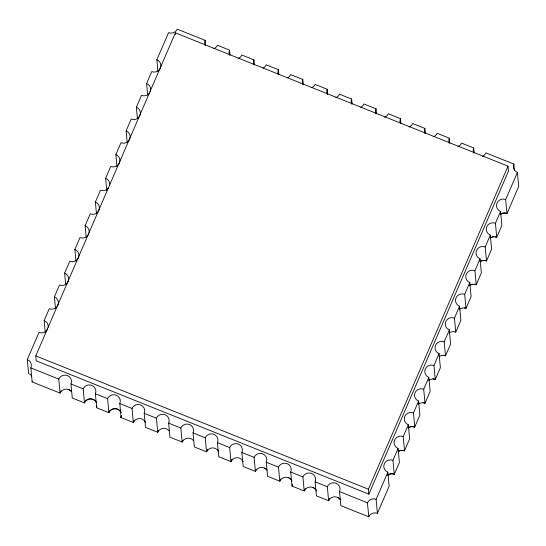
<?xml version="1.0" encoding="UTF-8"?>
<svg xmlns="http://www.w3.org/2000/svg" width="546" height="546" viewBox="0 0 546 546"><rect width="100%" height="100%" fill="white"/><g stroke="black" fill="none" stroke-linecap="round" stroke-linejoin="round"><path stroke-width="0.82" d="M145.543 422.461A6.62 6.409 -5.3 0 0 133.313 422.474L121.103 417.581L121.56 415.963L120.898 417.499A6.62 6.409 -5.3 0 0 121.349 415.881M31.791 376.269A6.62 6.409 -5.3 0 0 28.604 373.553L27.3 359.527L39.019 332.405A6.62 6.409 -5.3 0 0 47.686 328.924M45.216 332.111L44.144 320.557L49.27 308.702A6.62 6.409 -5.3 0 0 57.064 306.668M55.46 308.401L54.388 296.847L59.514 284.992A6.62 6.409 -5.3 0 0 68.182 281.511A6.62 6.409 -5.3 0 0 64.64 273.137L69.758 261.281A6.62 6.409 -5.3 0 0 78.426 257.801A6.62 6.409 -5.3 0 0 74.884 249.426L80.009 237.571A6.62 6.409 -5.3 0 0 88.67 234.091M86.2 237.271L85.128 225.716L90.254 213.868A6.62 6.409 -5.3 0 0 98.922 210.387A6.62 6.409 -5.3 0 0 95.379 202.013L100.498 190.158A6.62 6.409 -5.3 0 0 108.292 188.124M106.77 190.684L105.624 178.303L110.749 166.448A6.62 6.409 -5.3 0 0 119.41 162.967A6.62 6.409 -5.3 0 0 115.868 154.593L120.994 142.738A6.62 6.409 -5.3 0 0 129.661 139.257A6.62 6.409 -5.3 0 0 126.119 130.883L131.238 119.028A6.62 6.409 -5.3 0 0 139.906 115.547A6.62 6.409 -5.3 0 0 136.364 107.18L141.489 95.325A6.62 6.409 -5.3 0 0 146.553 95.318L148.055 94.478A6.62 6.409 -5.3 0 0 149.283 93.291M147.686 95.024L146.608 83.47L151.733 71.615A6.62 6.409 -5.3 0 0 160.401 68.134A6.62 6.409 -5.3 0 0 156.859 59.76L168.577 32.644A6.62 6.409 -5.3 0 0 177.245 29.163L205.166 40.356L205.624 45.304M35.763 355.89L175.375 32.856L508.019 166.175L508.476 171.13L368.864 494.157L36.22 360.838L35.763 355.89L368.407 489.209L368.864 494.157M61.077 390.779L60.067 393.12L32.146 381.927L30.842 367.895A6.62 6.409 -5.3 0 0 27.3 359.527M109.364 411.049L108.688 412.605A6.62 6.409 -5.3 0 1 117.356 409.125L118.844 409.964A6.62 6.409 -5.3 0 1 120.919 412.592M134.323 420.133L133.313 422.474L132.009 408.442L119.799 403.549A6.62 6.409 -5.3 0 0 116.257 395.181A6.62 6.409 -5.3 0 0 107.596 398.662L95.386 393.768A6.62 6.409 -5.3 0 0 91.844 385.394A6.62 6.409 -5.3 0 0 83.183 388.875L70.973 383.981A6.62 6.409 -5.3 0 0 67.431 375.607A6.62 6.409 -5.3 0 0 58.763 379.088L30.842 367.895M158.401 430.698L157.726 432.261L145.516 427.368L144.219 413.336A6.62 6.409 -5.3 0 0 140.677 404.961A6.62 6.409 -5.3 0 0 132.009 408.442M182.814 440.486L182.139 442.042L169.936 437.155L168.632 423.123A6.62 6.409 -5.3 0 0 165.09 414.748A6.62 6.409 -5.3 0 0 156.422 418.229L144.219 413.336M207.562 449.488L206.552 451.829L194.349 446.935L193.045 432.903A6.62 6.409 -5.3 0 0 189.503 424.535A6.62 6.409 -5.3 0 0 180.835 428.016L168.632 423.123M231.982 459.275L230.972 461.616L218.762 456.722L217.458 442.69A6.62 6.409 -5.3 0 0 213.916 434.316A6.62 6.409 -5.3 0 0 205.255 437.796L193.045 432.903M256.054 469.84L255.385 471.396L243.175 466.509L241.871 452.477A6.62 6.409 -5.3 0 0 238.329 444.103A6.62 6.409 -5.3 0 0 229.668 447.583L217.458 442.69M280.808 478.842L279.798 481.183L267.588 476.289L266.291 462.257A6.62 6.409 -5.3 0 0 262.749 453.89A6.62 6.409 -5.3 0 0 254.081 457.371L241.871 452.477M305.221 488.629L304.211 490.97L292.008 486.077L290.704 472.044A6.62 6.409 -5.3 0 0 287.162 463.67A6.62 6.409 -5.3 0 0 278.494 467.151L266.291 462.257M329.634 498.416L328.624 500.757L316.421 495.864L315.117 481.831A6.62 6.409 -5.3 0 0 311.575 473.457A6.62 6.409 -5.3 0 0 302.907 476.938L290.704 472.044M368.407 489.209L508.019 166.175M315.117 481.831L327.327 486.725A6.62 6.409 -5.3 0 1 335.988 483.244A6.62 6.409 -5.3 0 1 339.53 491.618L340.834 505.644L368.755 516.837A6.62 6.409 -5.3 0 1 377.423 513.356L376.119 499.324L387.837 472.208A6.62 6.409 -5.3 0 1 384.302 463.834A6.62 6.409 -5.3 0 1 392.963 460.353L398.089 448.498A6.62 6.409 -5.3 0 1 396.642 437.489L398.143 436.65A6.62 6.409 -5.3 0 1 403.214 436.643L408.333 424.795A6.62 6.409 -5.3 0 1 404.791 416.421A6.62 6.409 -5.3 0 1 413.458 412.94L418.584 401.085A6.62 6.409 -5.3 0 1 415.042 392.71A6.62 6.409 -5.3 0 1 423.703 389.23L428.828 377.375A6.62 6.409 -5.3 0 1 425.286 369A6.62 6.409 -5.3 0 1 433.954 365.52L439.073 353.665A6.62 6.409 -5.3 0 1 435.531 345.29A6.62 6.409 -5.3 0 1 444.198 341.81L449.324 329.955A6.62 6.409 -5.3 0 1 445.782 321.587A6.62 6.409 -5.3 0 1 454.443 318.106L459.568 306.251A6.62 6.409 -5.3 0 1 456.026 297.877A6.62 6.409 -5.3 0 1 464.694 294.396L469.813 282.541A6.62 6.409 -5.3 0 1 466.27 274.167A6.62 6.409 -5.3 0 1 474.938 270.686L480.064 258.831A6.62 6.409 -5.3 0 1 476.522 250.457A6.62 6.409 -5.3 0 1 485.182 246.976L490.308 235.121A6.62 6.409 -5.3 0 1 486.766 226.754A6.62 6.409 -5.3 0 1 495.434 223.266L500.552 211.418A6.62 6.409 -5.3 0 1 497.01 203.044A6.62 6.409 -5.3 0 1 505.678 199.563L517.396 172.447A6.62 6.409 -5.3 0 1 513.854 164.073L485.933 152.88A6.62 6.409 -5.3 0 1 482.336 156.354M377.423 513.356L389.141 486.24L387.837 472.208M398.109 451.433L401.119 450.245L404.511 450.675L409.637 438.82L408.333 424.795M408.19 427.811A6.62 6.409 -5.3 0 1 413.09 426.535L414.762 426.972L419.881 415.117L418.584 401.085M449.181 332.978A6.62 6.409 -5.3 0 1 455.746 332.132L460.872 320.284L459.568 306.251M68.83 389.694L68.939 389.721A6.62 6.409 -5.3 0 1 71.649 391.741M264.148 467.977L264.257 468.004A6.62 6.409 -5.3 0 1 266.967 470.017M288.561 477.757L288.67 477.784A6.62 6.409 -5.3 0 1 291.38 479.804M312.974 487.544L313.083 487.571A6.62 6.409 -5.3 0 1 315.793 489.591M337.387 497.331L337.496 497.358A6.62 6.409 -5.3 0 1 340.206 499.372M230.043 55.091L229.579 50.136L217.376 45.243A6.62 6.409 -5.3 0 1 213.773 48.724M254.456 64.878L253.992 59.923L241.789 55.03A6.62 6.409 -5.3 0 1 238.192 58.504M278.87 74.659L278.412 69.711L266.202 64.817A6.62 6.409 -5.3 0 1 263.124 68.052M303.283 84.446L302.825 79.491L290.615 74.604A6.62 6.409 -5.3 0 1 287.544 77.839M327.696 94.233L327.238 89.278L315.028 84.384A6.62 6.409 -5.3 0 1 311.957 87.626M352.115 104.013L351.651 99.065L339.448 94.171A6.62 6.409 -5.3 0 1 335.845 97.645M376.528 113.8L376.064 108.845L363.861 103.958A6.62 6.409 -5.3 0 1 360.783 107.193M400.941 123.587L400.484 118.632L388.274 113.739A6.62 6.409 -5.3 0 1 384.677 117.213M425.354 133.367L424.897 128.419L412.687 123.526A6.62 6.409 -5.3 0 1 409.09 127M449.767 143.154L449.31 138.199L437.1 133.313A6.62 6.409 -5.3 0 1 433.504 136.787M474.187 152.941L473.723 147.986L461.52 143.093A6.62 6.409 -5.3 0 1 457.917 146.567M495.154 236.671L496.73 237.298L501.856 225.443L500.552 211.418M474.658 284.084L476.242 284.719L481.36 272.863L480.064 258.831M464.428 307.801L465.991 308.429L471.116 296.574L469.813 282.541M443.932 355.214L445.502 355.842L450.621 343.987L449.324 329.955M432.903 378.61L435.251 379.552L440.376 367.697L439.073 353.665M423.443 402.634L425.006 403.262L430.132 391.407L428.828 377.375M413.09 426.535L414.673 427.17A6.62 6.409 -5.3 0 0 408.108 428.016M402.846 450.245L404.422 450.88A6.62 6.409 -5.3 0 0 398.334 451.405M339.53 491.618L367.458 502.805A6.62 6.409 -5.3 0 1 376.119 499.324M95.857 401.44A6.62 6.409 -5.3 0 0 93.148 399.426L91.482 398.996A6.62 6.409 -5.3 0 0 84.48 402.907L72.277 398.014L70.973 383.981M121.13 412.674A6.62 6.409 -5.3 0 0 117.561 409.207L115.895 408.777A6.62 6.409 -5.3 0 0 108.9 412.687L96.69 407.801L95.386 393.768M517.396 172.447L518.7 186.473L506.981 213.595A6.62 6.409 -5.3 0 0 500.416 214.435M513.854 164.073L514.468 170.673M505.678 199.563L506.981 213.595L505.398 212.96A6.62 6.409 -5.3 0 0 500.498 214.237M495.434 223.266L496.73 237.298A6.62 6.409 -5.3 0 0 490.165 238.145M490.308 235.121L491.612 249.153L486.486 261.008A6.62 6.409 -5.3 0 0 480.391 261.534M485.182 246.976L486.486 261.008L484.909 260.374A6.62 6.409 -5.3 0 0 480.009 261.65M474.938 270.686L476.242 284.719A6.62 6.409 -5.3 0 0 469.676 285.565M464.694 294.396L465.991 308.429A6.62 6.409 -5.3 0 0 459.425 309.268M454.443 318.106L455.746 332.132M444.198 341.81L445.502 355.842A6.62 6.409 -5.3 0 0 439.407 356.367M433.954 365.52L435.251 379.552A6.62 6.409 -5.3 0 0 428.685 380.398M423.703 389.23L425.006 403.262A6.62 6.409 -5.3 0 0 418.441 404.108M413.458 412.94L414.762 426.972M403.214 436.643L404.511 450.675M398.089 448.498L399.392 462.53L394.267 474.385A6.62 6.409 -5.3 0 0 387.701 475.232M392.963 460.353L394.267 474.385L392.683 473.751A6.62 6.409 -5.3 0 0 387.783 475.027M367.458 502.805L368.755 516.837M327.327 486.725L328.624 500.757A6.62 6.409 -5.3 0 1 337.291 497.269L338.786 498.109A6.62 6.409 -5.3 0 1 340.001 499.29M302.907 476.938L304.211 490.97A6.62 6.409 -5.3 0 1 312.878 487.489L314.366 488.322A6.62 6.409 -5.3 0 1 316.441 490.956M278.494 467.151L279.798 481.183A6.62 6.409 -5.3 0 1 288.465 477.702L289.953 478.535A6.62 6.409 -5.3 0 1 292.028 481.169M254.081 457.371L255.385 471.396A6.62 6.409 -5.3 0 1 264.046 467.915L265.54 468.755A6.62 6.409 -5.3 0 1 266.755 469.935M229.668 447.583L230.972 461.616A6.62 6.409 -5.3 0 1 243.202 461.602M175.375 32.856L175.525 34.507M205.255 437.796L206.552 451.829A6.62 6.409 -5.3 0 1 218.782 451.815M156.859 59.76L157.93 71.314M180.835 428.016L182.139 442.042A6.62 6.409 -5.3 0 1 193.516 440.581M136.364 107.18L137.435 118.735M156.422 418.229L157.726 432.261A6.62 6.409 -5.3 0 1 169.096 430.794M126.119 130.883L127.191 142.438M115.868 154.593L116.94 166.148M119.799 403.549L121.103 417.581M95.379 202.013L96.451 213.568M107.596 398.662L108.9 412.687M74.884 249.426L75.955 260.981M83.183 388.875L84.48 402.907M64.64 273.137L65.711 284.691M58.763 379.088L60.067 393.12A6.62 6.409 -5.3 0 1 68.735 389.639L70.222 390.472A6.62 6.409 -5.3 0 1 71.444 391.659M253.972 64.831A6.62 6.409 -5.3 0 1 253.992 59.923M205.146 45.263A6.62 6.409 -5.3 0 1 205.166 40.356M229.559 55.044A6.62 6.409 -5.3 0 1 229.579 50.136M146.608 83.47A6.62 6.409 -5.3 0 1 150.15 91.844M105.624 178.303A6.62 6.409 -5.3 0 1 109.623 185.06M278.385 74.618A6.62 6.409 -5.3 0 1 278.412 69.711M302.798 84.398A6.62 6.409 -5.3 0 1 302.825 79.491M351.631 103.972A6.62 6.409 -5.3 0 1 351.651 99.065M473.703 152.894A6.62 6.409 -5.3 0 1 473.723 147.986M449.29 143.107A6.62 6.409 -5.3 0 1 449.31 138.199M424.87 133.326A6.62 6.409 -5.3 0 1 424.897 128.419M400.02 121.922A6.62 6.409 -5.3 0 1 400.484 118.632M376.044 113.752A6.62 6.409 -5.3 0 1 376.064 108.845M327.218 94.185A6.62 6.409 -5.3 0 1 327.238 89.278M85.128 225.716A6.62 6.409 -5.3 0 1 89.128 232.473M54.388 296.847A6.62 6.409 -5.3 0 1 57.931 305.221M44.144 320.557A6.62 6.409 -5.3 0 1 48.137 327.307M292.458 484.459A6.62 6.409 -5.3 0 1 292.008 486.077M32.426 381.135A6.62 6.409 -5.3 0 1 32.146 381.927M96.935 406.094A6.62 6.409 -5.3 0 1 96.478 407.712M84.275 402.825A6.62 6.409 -5.3 0 1 87.872 399.344M88.418 399.153A6.62 6.409 -5.3 0 1 92.936 399.338L94.431 400.177A6.62 6.409 -5.3 0 1 96.505 402.805M469.758 285.36A6.62 6.409 -5.3 0 1 472.365 284.186M490.724 237.626A6.62 6.409 -5.3 0 1 493.427 236.671"/></g></svg>
